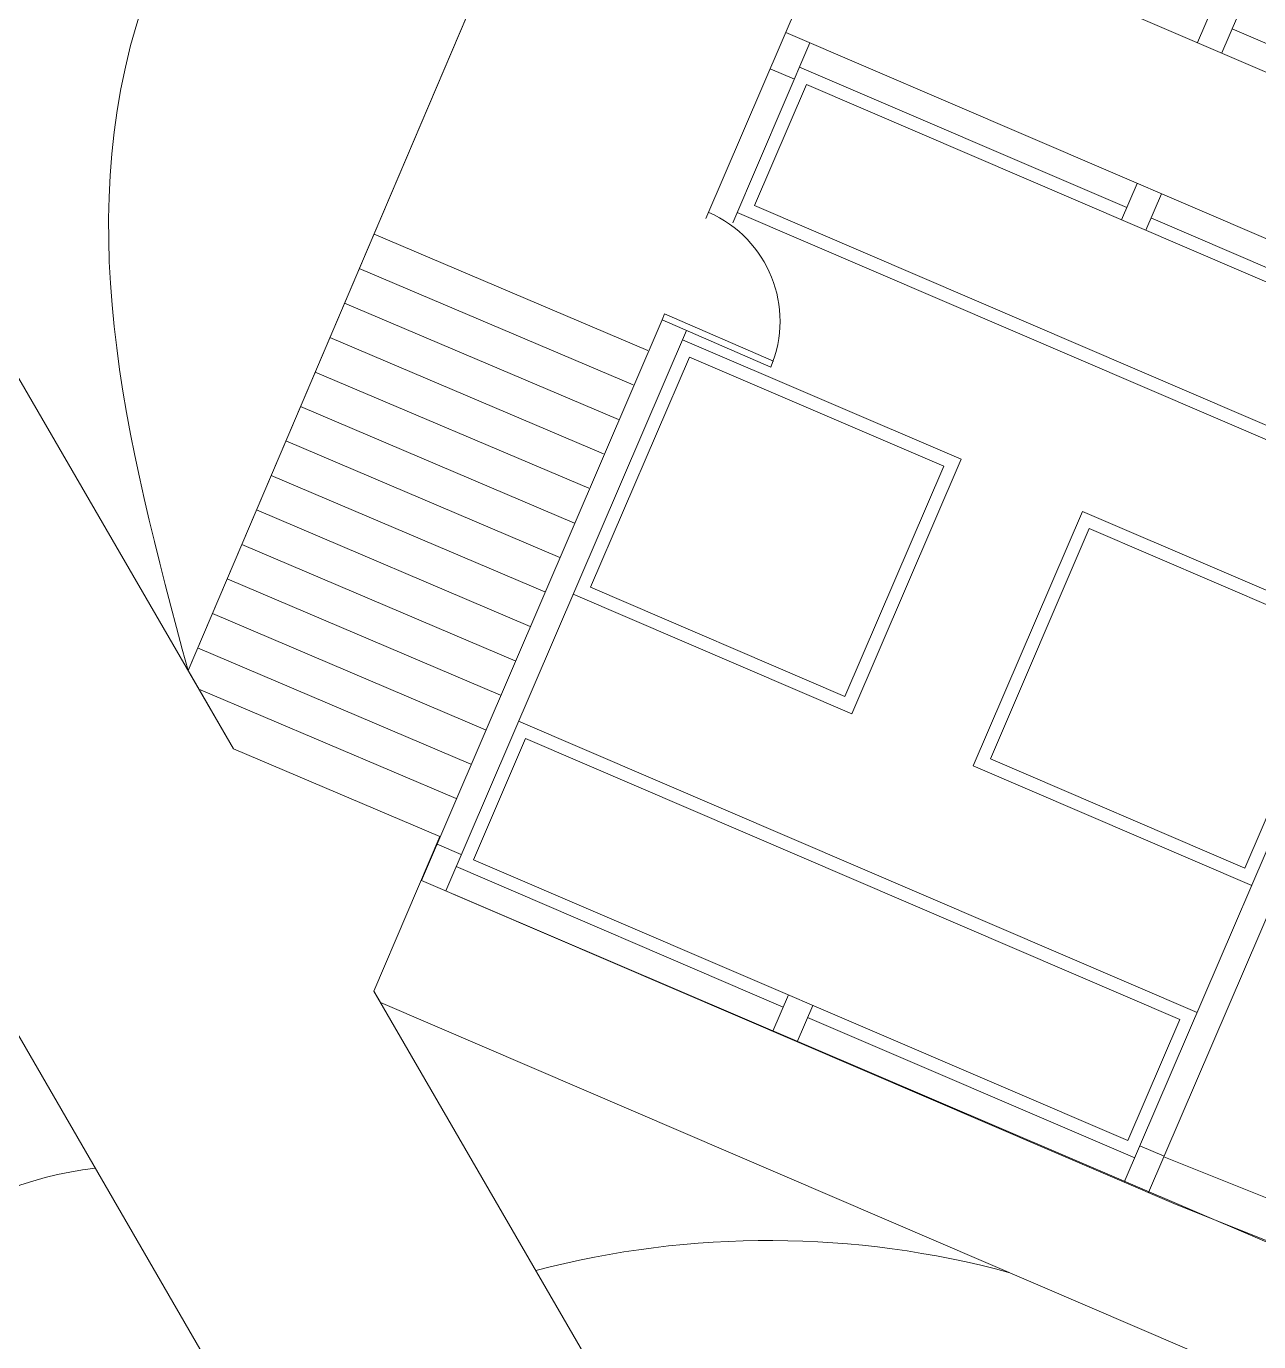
# Model space of a CAD drawing. Header units: metres. Extents: x -48 to 2360, y -1392 to 453.
# Drawn here: x 698.91 to 708.25, y -960.69 to -950.71 of the extents above; entities that cross this region are included whole.
import ezdxf

# ---------------------------------------------------------------- set-up
doc = ezdxf.new("R2010")
doc.units = ezdxf.units.M
doc.layers.add('JARDINERAS', color=93, linetype='Continuous', lineweight=5, transparency=0.4)
doc.layers.add('MUEBLES', color=223, linetype='Continuous', lineweight=5, transparency=0.3)
doc.layers.add('TODO', color=210, linetype='Continuous', lineweight=5)

msp = doc.modelspace()

# ---------------------------------------------------------------- linework, layer by layer
at = {"layer": 'JARDINERAS', "ltscale": 0.05, "transparency": 33554687}
msp.add_line((721.9965, -966.8796), (701.591, -958.1176), dxfattribs=at)
for centre, radius, start, end in [((699.7514, -962.127), 2.7718, 96.66577, 159.70283), ((704.5351, -966.8839), 6.9613, 74.7668, 104.70016)]:
    msp.add_arc(centre, radius, start, end, dxfattribs=at)
msp.add_spline([(693.7075, -944.5083), (699.0027, -944.7512), (701.1889, -946.5202), (699.8528, -950.3645), (700.1324, -955.5995)], degree=3, dxfattribs=at)
at = {"layer": 'MUEBLES', "transparency": 33554687}
for points in [[(704.8214, -951.1534), (709.7834, -953.284), (709.3888, -954.2029), (704.4269, -952.0723)], [(703.184, -954.9667), (703.9337, -953.2209), (705.8633, -954.0494), (705.1137, -955.7953)], [(706.2163, -956.2688), (706.966, -954.5229), (708.8956, -955.3515), (708.1459, -957.0973)], [(702.6908, -956.1153), (707.6527, -958.2459), (707.2582, -959.1648), (702.2963, -957.0342)]]:
    msp.add_lwpolyline(points, close=True, dxfattribs=at)
for points in [[(709.4412, -954.3342), (704.2955, -952.1247)], [(703.8813, -953.0895), (705.9947, -953.997), (705.1661, -955.9266), (703.0527, -955.0192)], [(708.1984, -957.2287), (706.085, -956.3212), (706.9135, -954.3916), (709.0269, -955.2991)], [(702.6384, -955.984), (707.7841, -958.1935)]]:
    msp.add_lwpolyline(points, dxfattribs=at)
at = {"layer": 'TODO', "ltscale": 7, "transparency": 33554687}
for p, q in [((700.1324, -955.5995), (705.429, -943.1602)), ((708.7195, -959.7639), (707.5317, -959.2882)), ((708.608, -960.0424), (707.624, -959.6484))]:
    msp.add_line(p, q, dxfattribs=at)
at = {"layer": 'TODO', "transparency": 33554687}
for p, q in [((693.7075, -944.5083), (700.4762, -956.1931)), ((704.0588, -952.1692), (705.728, -948.2818)), ((704.2623, -952.2022), (704.8479, -950.8383)), ((694.6648, -951.1484), (701.4818, -962.9167)), ((704.2634, -952.1996), (704.2623, -952.2022)), ((703.62, -953.1717), (701.5425, -952.2878)), ((701.431, -952.5495), (703.5077, -953.433)), ((703.5077, -953.433), (701.431, -952.5495)), ((703.3954, -953.6943), (701.3196, -952.8112)), ((701.3196, -952.8112), (703.3954, -953.6943)), ((703.7459, -952.8922), (703.7282, -952.939)), ((703.7282, -952.939), (704.5509, -953.2978)), ((703.7459, -952.8922), (704.5709, -953.252)), ((701.2082, -953.0729), (703.2831, -953.9556)), ((703.2831, -953.9556), (701.2082, -953.0729)), ((703.9116, -953.019), (702.086, -957.2704)), ((703.1708, -954.217), (701.0968, -953.3346)), ((701.0968, -953.3346), (703.1708, -954.217)), ((703.0628, -954.4801), (700.9854, -953.5962)), ((700.8739, -953.8579), (702.9506, -954.7414)), ((702.9506, -954.7414), (700.8739, -953.8579)), ((702.8383, -955.0027), (700.7625, -954.1196)), ((700.7625, -954.1196), (702.8383, -955.0027)), ((702.726, -955.264), (700.6511, -954.3813)), ((700.6511, -954.3813), (702.726, -955.264)), ((700.5397, -954.643), (702.6137, -955.5254)), ((702.6137, -955.5254), (700.5397, -954.643)), ((702.5014, -955.7867), (700.4282, -954.9047)), ((700.4282, -954.9047), (702.5014, -955.7867)), ((702.3891, -956.048), (700.3168, -955.1663)), ((700.3168, -955.1663), (702.3891, -956.048)), ((702.2768, -956.3093), (700.2054, -955.428)), ((700.2054, -955.428), (702.2768, -956.3093)), ((702.1645, -956.5706), (700.2143, -955.7409)), ((700.2143, -955.7409), (702.1645, -956.5706)), ((700.4762, -956.1931), (702.0407, -956.8587)), ((701.5414, -958.0319), (702.0407, -956.8587)), ((707.624, -959.6484), (701.9022, -957.1915)), ((701.5414, -958.0319), (701.591, -958.1176)), ((701.5414, -958.0319), (703.6322, -961.6413)), ((701.5414, -958.0319), (701.5414, -958.0319))]:
    msp.add_line(p, q, dxfattribs=at)
at = {"layer": 'TODO', "ltscale": 7, "transparency": 33554687}
msp.add_lwpolyline([(707.5307, -944.0838), (705.4187, -943.1843), (700.1324, -955.5995), (700.4762, -956.1931), (702.0407, -956.8587), (701.9022, -957.1915), (722.391, -965.9607), (728.3733, -952.0288), (707.8845, -943.2596), (707.5306, -944.0838)], dxfattribs=at)
at = {"layer": 'TODO', "transparency": 33554687}
for points in [[(705.1226, -949.6917), (710.6359, -952.059), (711.2479, -950.6336)], [(707.9057, -950.5602), (707.7874, -950.8359)], [(707.9711, -950.9148), (708.0895, -950.6391)], [(704.6642, -950.7594), (710.1774, -953.1267), (709.585, -954.5062)], [(708.05, -950.731), (710.531, -951.7963)], [(704.7296, -951.114), (704.5458, -951.035)], [(704.769, -951.0221), (707.25, -952.0874)], [(707.2105, -952.1793), (707.3289, -951.9036)], [(707.5127, -951.9825), (707.3943, -952.2582)], [(707.4337, -952.1663), (709.9147, -953.2316)], [(701.9022, -957.1915), (703.7282, -952.939)], [(707.2317, -959.4799), (709.0269, -955.2991)], [(709.2348, -955.322), (707.4155, -959.5588)], [(702.0206, -956.9158), (702.2044, -956.9947)], [(704.6459, -958.1519), (702.1649, -957.0866)], [(704.567, -958.3357), (704.6853, -958.06)], [(704.8691, -958.1389), (704.7507, -958.4146)], [(707.3106, -959.2961), (704.8297, -958.2308)], [(707.3501, -959.2043), (707.5338, -959.2832)]]:
    msp.add_lwpolyline(points, dxfattribs=at)
msp.add_arc((703.721, -952.9492), 0.9, 337.21529, 66.43737, dxfattribs=at)

doc.saveas('drawing.dxf')
